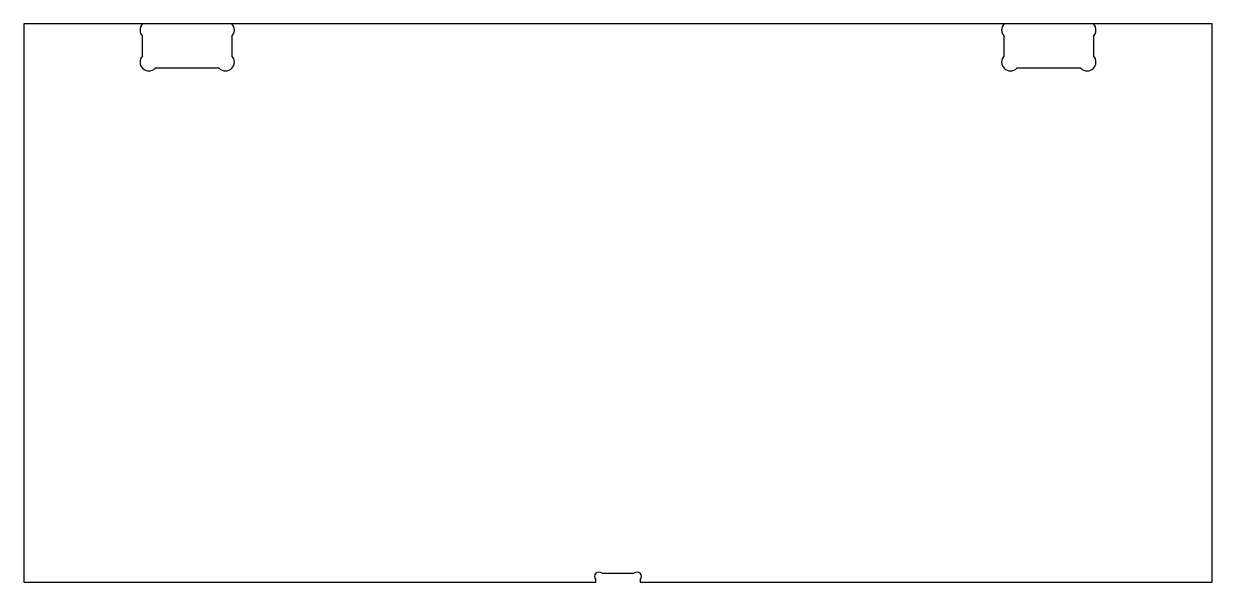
# Model space of a CAD drawing. Header units: millimetres. Extents: x -200 to 200, y -200 to -12.
import ezdxf

# ---------------------------------------------------------------- set-up
doc = ezdxf.new("R2010")
doc.units = ezdxf.units.MM
doc.layers.get('0').update_dxf_attribs({"linetype": 'CONTINUOUS'})

msp = doc.modelspace()

# ---------------------------------------------------------------- linework, layer by layer
for p, q in [((-160, -12), (-200, -12)), ((-200, -12), (-200, -200)), ((-130, -12), (-160, -12)), ((130, -12), (-130, -12)), ((160, -12), (130, -12)), ((200, -12), (160, -12)), ((200, -200), (200, -12)), ((-160, -22.76), (-160, -16.24)), ((-130, -16.24), (-130, -22.76)), ((130, -22.76), (130, -16.24)), ((160, -16.24), (160, -22.76)), ((-134.24, -27), (-155.76, -27)), ((155.76, -27), (134.24, -27)), ((-200, -200), (-7.5, -200)), ((-7.5, -200), (-7.5, -199.12)), ((-5.38, -197), (5.38, -197)), ((7.5, -199.12), (7.5, -200)), ((7.5, -200), (200, -200))]:
    msp.add_line(p, q)
for centre, radius, start, end in [((-157.88, -14.12), 3, 135, 225), ((-132.12, -14.12), 3, -45, 45), ((132.12, -14.12), 3, 135, 225), ((157.88, -14.12), 3, -45, 45), ((-157.88, -24.88), 3, 135, 315), ((-132.12, -24.88), 3, -135, 45), ((132.12, -24.88), 3, 135, 315), ((157.88, -24.88), 3, -135, 45), ((-6.44, -198.06), 1.5, 45, 225), ((6.44, -198.06), 1.5, -45, 135)]:
    msp.add_arc(centre, radius, start, end)

doc.saveas('drawing.dxf')
